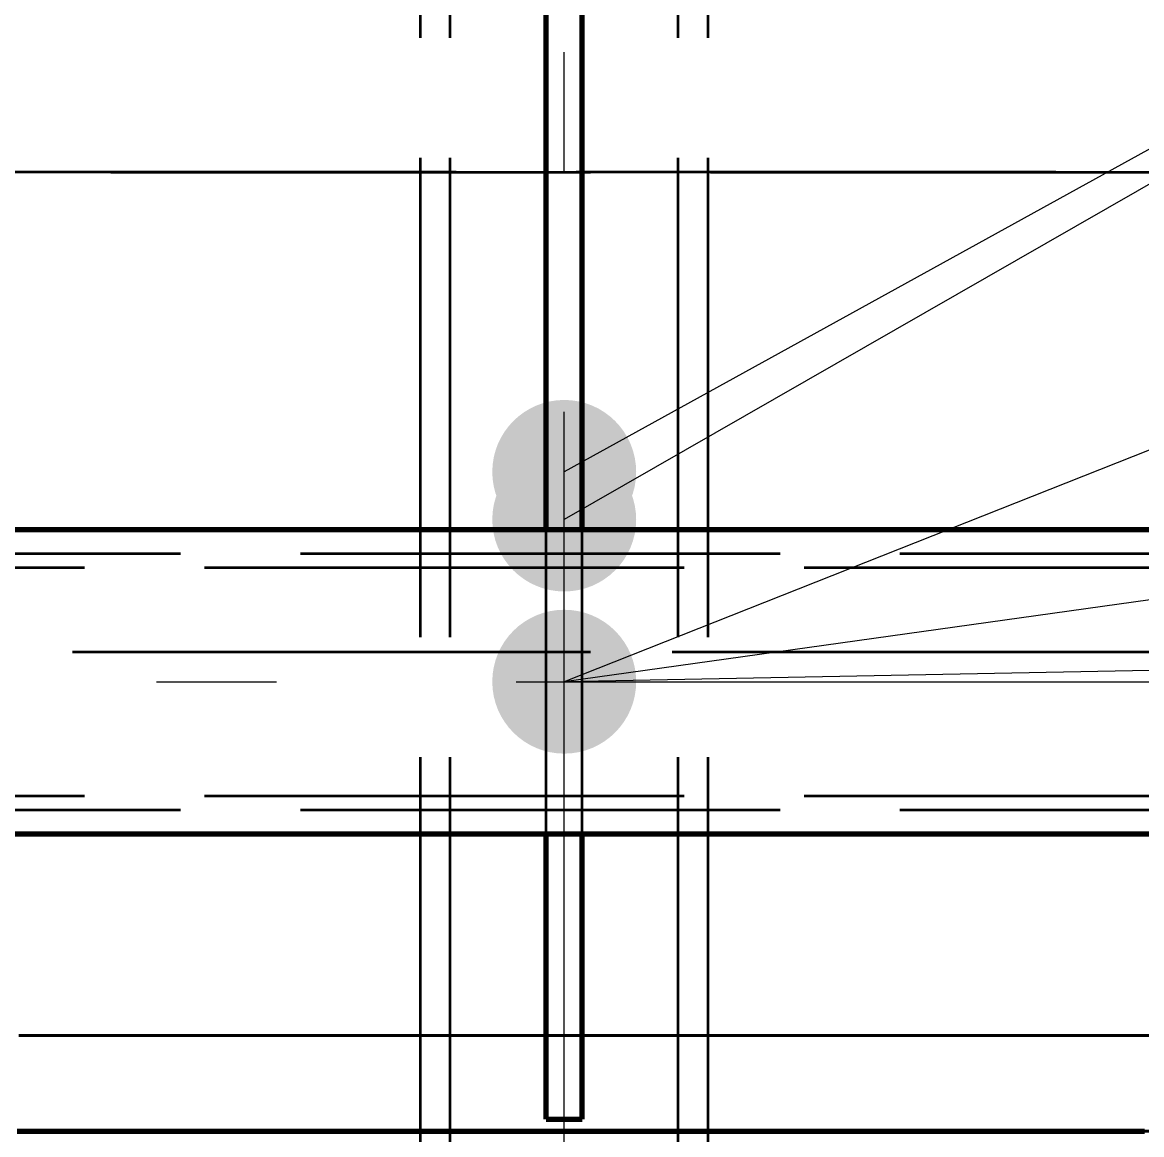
# Model space of a CAD drawing. Header units: millimetres. Extents: x 0 to 2208, y 0 to 420.
# Drawn here: x 85.97 to 95.3, y 154.99 to 164.27 of the extents above; entities that cross this region are included whole.
import ezdxf

# ---------------------------------------------------------------- set-up
doc = ezdxf.new("R2010")
doc.units = ezdxf.units.MM
doc.linetypes.add('IRAM-E-TRAZOS', pattern=[5, 4, -1])
doc.linetypes.add('IRAM-F-TRAZO-PUNTO', pattern=[20, 15, -2, 1, -2])
for name, color, linetype, lineweight in [('01-VISIBLE', 7, 'CONTINUOUS', 70), ('02-OCULTA', 4, 'IRAM-E-TRAZOS', 35), ('03-EJE', 1, 'IRAM-F-TRAZO-PUNTO', 18), ('04-COTA', 3, 'CONTINUOUS', 18), ('08-FINA', 5, 'CONTINUOUS', 18)]:
    doc.layers.add(name, color=color, linetype=linetype, lineweight=lineweight)
doc.styles.add('ISO3098', font='isocpeur.ttf')
doc.dimstyles.new('FLAMA-IRAM', dxfattribs={"dimtxt": 3.5, "dimasz": 3.5, "dimexe": 2, "dimexo": 1.5, "dimgap": 1, "dimtad": 1, "dimdec": 1, "dimtxsty": 'ISO3098', "dimblk": 'IRAM_FLECHA', "dimblk1": 'IRAM_FLECHA', "dimblk2": 'IRAM_FLECHA', "dimcen": 2.5, "dimclrd": 256, "dimclre": 256, "dimclrt": 256, "dimazin": 3, "dimtfac": 1, "dimtmove": 0, "dimatfit": 3, "dimlwd": 18, "dimlwe": 18})

# ---------------------------------------------------------------- blocks, each defined once
blk = doc.blocks.new('IRAM_FLECHA')
blk.add_solid([(0, 0), (-1, 0.125), (-1, -0.125)])

msp = doc.modelspace()

# ---------------------------------------------------------------- hatches: boundary and pattern name
at = {"layer": '08-FINA'}
h = msp.add_hatch(color=7, dxfattribs=at)
h.dxf.hatch_style = 1
edge = h.paths.add_edge_path()
edge.add_arc((90.4841, 160.5159), 0.6, 0, 360)
h = msp.add_hatch(color=7, dxfattribs=at)
h.dxf.hatch_style = 1
edge = h.paths.add_edge_path()
edge.add_arc((90.4841, 160.1184), 0.6, 0, 360)
h = msp.add_hatch(color=7, dxfattribs=at)
h.dxf.hatch_style = 1
edge = h.paths.add_edge_path()
edge.add_arc((90.4841, 158.7659), 0.6, 0, 360)
h = msp.add_hatch(color=7, dxfattribs=at)
h.dxf.hatch_style = 1
edge = h.paths.add_edge_path()
edge.add_arc((90.4841, 158.7659), 0.6, 0, 360)
h = msp.add_hatch(color=7, dxfattribs=at)
h.dxf.hatch_style = 1
edge = h.paths.add_edge_path()
edge.add_arc((90.4841, 158.7659), 0.6, 0, 360)

# ---------------------------------------------------------------- linework, layer by layer
at = {"layer": '01-VISIBLE'}
for p, q in [((90.3341, 160.0359), (90.3341, 204.2159)), ((90.6341, 160.0359), (90.6341, 204.2159)), ((73.2841, 160.0359), (107.6841, 160.0359)), ((73.2841, 157.4959), (107.6841, 157.4959)), ((90.3341, 155.1159), (90.3341, 157.4959)), ((90.6341, 155.1159), (90.6341, 157.4959)), ((90.3341, 155.1159), (90.6341, 155.1159))]:
    msp.add_line(p, q, dxfattribs=at)
msp.add_lwpolyline([(85.9218, 155.0159), (85.9909, 155.0159), (86.0601, 155.0159), (86.1292, 155.0159), (86.1983, 155.0159), (86.2674, 155.0159), (86.3366, 155.0159), (86.4057, 155.0159), (86.4748, 155.0159), (86.5439, 155.0159), (86.6131, 155.0159), (86.6822, 155.0159), (86.7513, 155.0159), (86.8204, 155.0159), (86.8896, 155.0159), (86.9587, 155.0159), (87.0278, 155.0159), (87.0969, 155.0159), (87.1661, 155.0159), (87.2352, 155.0159), (87.3043, 155.0159), (87.3734, 155.0159), (87.4426, 155.0159), (87.5117, 155.0159), (87.5808, 155.0159), (87.6499, 155.0159), (87.7191, 155.0159), (87.7882, 155.0159), (87.8573, 155.0159), (87.9264, 155.0159), (87.9956, 155.0159), (88.0647, 155.0159), (88.1338, 155.0159), (88.2029, 155.0159), (88.2721, 155.0159), (88.3412, 155.0159), (88.4103, 155.0159), (88.4794, 155.0159), (88.5486, 155.0159), (88.6177, 155.0159), (88.6868, 155.0159), (88.7559, 155.0159), (88.8251, 155.0159), (88.8942, 155.0159), (88.9633, 155.0159), (89.0324, 155.0159), (89.1016, 155.0159), (89.1707, 155.0159), (89.2398, 155.0159), (89.3089, 155.0159), (89.3781, 155.0159), (89.4472, 155.0159), (89.5163, 155.0159), (89.5854, 155.0159), (89.6546, 155.0159), (89.7237, 155.0159), (89.7928, 155.0159), (89.8619, 155.0159), (89.9311, 155.0159), (90.0002, 155.0159), (90.0693, 155.0159), (90.1384, 155.0159), (90.2076, 155.0159), (90.2767, 155.0159), (90.3458, 155.0159), (90.4149, 155.0159), (90.4841, 155.0159), (90.5532, 155.0159), (90.6223, 155.0159), (90.6914, 155.0159), (90.7606, 155.0159), (90.8297, 155.0159), (90.8988, 155.0159), (90.9679, 155.0159), (91.0371, 155.0159), (91.1062, 155.0159), (91.1753, 155.0159), (91.2444, 155.0159), (91.3136, 155.0159), (91.3827, 155.0159), (91.4518, 155.0159), (91.5209, 155.0159), (91.5901, 155.0159), (91.6592, 155.0159), (91.7283, 155.0159), (91.7974, 155.0159), (91.8666, 155.0159), (91.9357, 155.0159), (92.0048, 155.0159), (92.0739, 155.0159), (92.1431, 155.0159), (92.2122, 155.0159), (92.2813, 155.0159), (92.3504, 155.0159), (92.4196, 155.0159), (92.4887, 155.0159), (92.5578, 155.0159), (92.6269, 155.0159), (92.6961, 155.0159), (92.7652, 155.0159), (92.8343, 155.0159), (92.9034, 155.0159), (92.9726, 155.0159), (93.0417, 155.0159), (93.1108, 155.0159), (93.1799, 155.0159), (93.2491, 155.0159), (93.3182, 155.0159), (93.3873, 155.0159), (93.4564, 155.0159), (93.5256, 155.0159), (93.5947, 155.0159), (93.6638, 155.0159), (93.7329, 155.0159), (93.8021, 155.0159), (93.8712, 155.0159), (93.9403, 155.0159), (94.0094, 155.0159), (94.0786, 155.0159), (94.1477, 155.0159), (94.2168, 155.0159), (94.2859, 155.0159), (94.3551, 155.0159), (94.4242, 155.0159), (94.4933, 155.0159), (94.5624, 155.0159), (94.6316, 155.0159), (94.7007, 155.0159), (94.7698, 155.0159), (94.8389, 155.0159), (94.9081, 155.0159), (94.9772, 155.0159), (95.0463, 155.0159), (95.1154, 155.0159), (95.1846, 155.0159), (95.2537, 155.0159), (95.3228, 155.0159)], dxfattribs=at)
at = {"layer": '02-OCULTA'}
for p, q in [((89.2841, 149.1359), (89.2841, 215.2511)), ((89.5341, 149.1359), (89.5341, 215.2511)), ((91.4341, 149.1359), (91.4341, 215.2511)), ((91.6841, 149.1359), (91.6841, 215.2511)), ((90.3341, 155.1159), (90.3341, 204.2159)), ((90.6341, 155.1159), (90.6341, 204.2159)), ((99.5841, 163.0159), (81.3841, 163.0159)), ((81.7041, 163.0159), (99.2641, 163.0159)), ((90.3341, 157.4959), (90.3341, 160.0359)), ((90.6341, 157.4959), (90.6341, 160.0359)), ((73.2841, 159.8359), (107.6841, 159.8359)), ((67.4841, 159.7184), (113.4841, 159.7184)), ((81.3841, 159.0159), (99.5841, 159.0159)), ((81.7041, 159.0159), (99.2641, 159.0159)), ((67.4841, 157.8134), (113.4841, 157.8134)), ((73.2841, 157.6959), (107.6841, 157.6959)), ((90.3341, 155.1159), (90.6341, 155.1159))]:
    msp.add_line(p, q, dxfattribs=at)
for points in [[(95.3625, 155.8159), (95.2966, 155.8159), (95.2307, 155.8159), (95.1647, 155.8159), (95.0988, 155.8159), (95.0329, 155.8159), (94.967, 155.8159), (94.901, 155.8159), (94.8351, 155.8159), (94.7692, 155.8159), (94.7033, 155.8159), (94.6373, 155.8159), (94.5714, 155.8159), (94.5055, 155.8159), (94.4396, 155.8159), (94.3736, 155.8159), (94.3077, 155.8159), (94.2418, 155.8159), (94.1759, 155.8159), (94.1099, 155.8159), (94.044, 155.8159), (93.9781, 155.8159), (93.9122, 155.8159), (93.8462, 155.8159), (93.7803, 155.8159), (93.7144, 155.8159), (93.6485, 155.8159), (93.5825, 155.8159), (93.5166, 155.8159), (93.4507, 155.8159), (93.3848, 155.8159), (93.3188, 155.8159), (93.2529, 155.8159), (93.187, 155.8159), (93.1211, 155.8159), (93.0551, 155.8159), (92.9892, 155.8159), (92.9233, 155.8159), (92.8574, 155.8159), (92.7914, 155.8159), (92.7255, 155.8159), (92.6596, 155.8159), (92.5937, 155.8159), (92.5277, 155.8159), (92.4618, 155.8159), (92.3959, 155.8159), (92.33, 155.8159), (92.264, 155.8159), (92.1981, 155.8159), (92.1322, 155.8159), (92.0663, 155.8159), (92.0003, 155.8159), (91.9344, 155.8159), (91.8685, 155.8159), (91.8026, 155.8159), (91.7366, 155.8159), (91.6707, 155.8159), (91.6048, 155.8159), (91.5389, 155.8159), (91.4729, 155.8159), (91.407, 155.8159), (91.3411, 155.8159), (91.2752, 155.8159), (91.2092, 155.8159), (91.1433, 155.8159), (91.0774, 155.8159), (91.0115, 155.8159), (90.9455, 155.8159), (90.8796, 155.8159), (90.8137, 155.8159), (90.7478, 155.8159), (90.6818, 155.8159), (90.6159, 155.8159), (90.55, 155.8159), (90.4841, 155.8159), (90.4181, 155.8159), (90.3522, 155.8159), (90.2863, 155.8159), (90.2204, 155.8159), (90.1544, 155.8159), (90.0885, 155.8159), (90.0226, 155.8159), (89.9567, 155.8159), (89.8907, 155.8159), (89.8248, 155.8159), (89.7589, 155.8159), (89.693, 155.8159), (89.627, 155.8159), (89.5611, 155.8159), (89.4952, 155.8159), (89.4293, 155.8159), (89.3633, 155.8159), (89.2974, 155.8159), (89.2315, 155.8159), (89.1656, 155.8159), (89.0996, 155.8159), (89.0337, 155.8159), (88.9678, 155.8159), (88.9019, 155.8159), (88.8359, 155.8159), (88.77, 155.8159), (88.7041, 155.8159), (88.6382, 155.8159), (88.5722, 155.8159), (88.5063, 155.8159), (88.4404, 155.8159), (88.3745, 155.8159), (88.3085, 155.8159), (88.2426, 155.8159), (88.1767, 155.8159), (88.1108, 155.8159), (88.0448, 155.8159), (87.9789, 155.8159), (87.913, 155.8159), (87.8471, 155.8159), (87.7811, 155.8159), (87.7152, 155.8159), (87.6493, 155.8159), (87.5834, 155.8159), (87.5174, 155.8159), (87.4515, 155.8159), (87.3856, 155.8159), (87.3197, 155.8159), (87.2537, 155.8159), (87.1878, 155.8159), (87.1219, 155.8159), (87.056, 155.8159), (86.99, 155.8159), (86.9241, 155.8159), (86.8582, 155.8159), (86.7923, 155.8159), (86.7263, 155.8159), (86.6604, 155.8159), (86.5945, 155.8159), (86.5286, 155.8159), (86.4626, 155.8159), (86.3967, 155.8159), (86.3308, 155.8159), (86.2649, 155.8159), (86.1989, 155.8159), (86.133, 155.8159), (86.0671, 155.8159), (86.0012, 155.8159), (85.9352, 155.8159)], [(85.9352, 155.8159), (86.0012, 155.8159), (86.0671, 155.8159), (86.133, 155.8159), (86.1989, 155.8159), (86.2649, 155.8159), (86.3308, 155.8159), (86.3967, 155.8159), (86.4626, 155.8159), (86.5286, 155.8159), (86.5945, 155.8159), (86.6604, 155.8159), (86.7263, 155.8159), (86.7923, 155.8159), (86.8582, 155.8159), (86.9241, 155.8159), (86.99, 155.8159), (87.056, 155.8159), (87.1219, 155.8159), (87.1878, 155.8159), (87.2537, 155.8159), (87.3197, 155.8159), (87.3856, 155.8159), (87.4515, 155.8159), (87.5174, 155.8159), (87.5834, 155.8159), (87.6493, 155.8159), (87.7152, 155.8159), (87.7811, 155.8159), (87.8471, 155.8159), (87.913, 155.8159), (87.9789, 155.8159), (88.0448, 155.8159), (88.1108, 155.8159), (88.1767, 155.8159), (88.2426, 155.8159), (88.3085, 155.8159), (88.3745, 155.8159), (88.4404, 155.8159), (88.5063, 155.8159), (88.5722, 155.8159), (88.6382, 155.8159), (88.7041, 155.8159), (88.77, 155.8159), (88.8359, 155.8159), (88.9019, 155.8159), (88.9678, 155.8159), (89.0337, 155.8159), (89.0996, 155.8159), (89.1656, 155.8159), (89.2315, 155.8159), (89.2974, 155.8159), (89.3633, 155.8159), (89.4293, 155.8159), (89.4952, 155.8159), (89.5611, 155.8159), (89.627, 155.8159), (89.693, 155.8159), (89.7589, 155.8159), (89.8248, 155.8159), (89.8907, 155.8159), (89.9567, 155.8159), (90.0226, 155.8159), (90.0885, 155.8159), (90.1544, 155.8159), (90.2204, 155.8159), (90.2863, 155.8159), (90.3522, 155.8159), (90.4181, 155.8159), (90.4841, 155.8159), (90.55, 155.8159), (90.6159, 155.8159), (90.6818, 155.8159), (90.7478, 155.8159), (90.8137, 155.8159), (90.8796, 155.8159), (90.9455, 155.8159), (91.0115, 155.8159), (91.0774, 155.8159), (91.1433, 155.8159), (91.2092, 155.8159), (91.2752, 155.8159), (91.3411, 155.8159), (91.407, 155.8159), (91.4729, 155.8159), (91.5389, 155.8159), (91.6048, 155.8159), (91.6707, 155.8159), (91.7366, 155.8159), (91.8026, 155.8159), (91.8685, 155.8159), (91.9344, 155.8159), (92.0003, 155.8159), (92.0663, 155.8159), (92.1322, 155.8159), (92.1981, 155.8159), (92.264, 155.8159), (92.33, 155.8159), (92.3959, 155.8159), (92.4618, 155.8159), (92.5277, 155.8159), (92.5937, 155.8159), (92.6596, 155.8159), (92.7255, 155.8159), (92.7914, 155.8159), (92.8574, 155.8159), (92.9233, 155.8159), (92.9892, 155.8159), (93.0551, 155.8159), (93.1211, 155.8159), (93.187, 155.8159), (93.2529, 155.8159), (93.3188, 155.8159), (93.3848, 155.8159), (93.4507, 155.8159), (93.5166, 155.8159), (93.5825, 155.8159), (93.6485, 155.8159), (93.7144, 155.8159), (93.7803, 155.8159), (93.8462, 155.8159), (93.9122, 155.8159), (93.9781, 155.8159), (94.044, 155.8159), (94.1099, 155.8159), (94.1759, 155.8159), (94.2418, 155.8159), (94.3077, 155.8159), (94.3736, 155.8159), (94.4396, 155.8159), (94.5055, 155.8159), (94.5714, 155.8159), (94.6373, 155.8159), (94.7033, 155.8159), (94.7692, 155.8159), (94.8351, 155.8159), (94.901, 155.8159), (94.967, 155.8159), (95.0329, 155.8159), (95.0988, 155.8159), (95.1647, 155.8159), (95.2307, 155.8159), (95.2966, 155.8159), (95.3625, 155.8159)], [(95.3459, 155.8159), (95.2783, 155.8159), (95.2108, 155.8159), (95.1433, 155.8159), (95.0758, 155.8159), (95.0082, 155.8159), (94.9407, 155.8159), (94.8732, 155.8159), (94.8057, 155.8159), (94.7381, 155.8159), (94.6706, 155.8159), (94.6031, 155.8159), (94.5356, 155.8159), (94.468, 155.8159), (94.4005, 155.8159), (94.333, 155.8159), (94.2655, 155.8159), (94.1979, 155.8159), (94.1304, 155.8159), (94.0629, 155.8159), (93.9954, 155.8159), (93.9278, 155.8159), (93.8603, 155.8159), (93.7928, 155.8159), (93.7253, 155.8159), (93.6577, 155.8159), (93.5902, 155.8159), (93.5227, 155.8159), (93.4552, 155.8159), (93.3876, 155.8159), (93.3201, 155.8159), (93.2526, 155.8159), (93.1851, 155.8159), (93.1175, 155.8159), (93.05, 155.8159), (92.9825, 155.8159), (92.915, 155.8159), (92.8474, 155.8159), (92.7799, 155.8159), (92.7124, 155.8159), (92.6449, 155.8159), (92.5773, 155.8159), (92.5098, 155.8159), (92.4423, 155.8159), (92.3748, 155.8159), (92.3072, 155.8159), (92.2397, 155.8159), (92.1722, 155.8159), (92.1047, 155.8159), (92.0371, 155.8159), (91.9696, 155.8159), (91.9021, 155.8159), (91.8346, 155.8159), (91.767, 155.8159), (91.6995, 155.8159), (91.632, 155.8159), (91.5645, 155.8159), (91.4969, 155.8159), (91.4294, 155.8159), (91.3619, 155.8159), (91.2944, 155.8159), (91.2268, 155.8159), (91.1593, 155.8159), (91.0918, 155.8159), (91.0243, 155.8159), (90.9567, 155.8159), (90.8892, 155.8159), (90.8217, 155.8159), (90.7542, 155.8159), (90.6866, 155.8159), (90.6191, 155.8159), (90.5516, 155.8159), (90.4841, 155.8159), (90.4165, 155.8159), (90.349, 155.8159), (90.2815, 155.8159), (90.214, 155.8159), (90.1464, 155.8159), (90.0789, 155.8159), (90.0114, 155.8159), (89.9439, 155.8159), (89.8763, 155.8159), (89.8088, 155.8159), (89.7413, 155.8159), (89.6738, 155.8159), (89.6062, 155.8159), (89.5387, 155.8159), (89.4712, 155.8159), (89.4037, 155.8159), (89.3361, 155.8159), (89.2686, 155.8159), (89.2011, 155.8159), (89.1336, 155.8159), (89.066, 155.8159), (88.9985, 155.8159), (88.931, 155.8159), (88.8635, 155.8159), (88.7959, 155.8159), (88.7284, 155.8159), (88.6609, 155.8159), (88.5934, 155.8159), (88.5258, 155.8159), (88.4583, 155.8159), (88.3908, 155.8159), (88.3233, 155.8159), (88.2557, 155.8159), (88.1882, 155.8159), (88.1207, 155.8159), (88.0532, 155.8159), (87.9856, 155.8159), (87.9181, 155.8159), (87.8506, 155.8159), (87.7831, 155.8159), (87.7155, 155.8159), (87.648, 155.8159), (87.5805, 155.8159), (87.513, 155.8159), (87.4454, 155.8159), (87.3779, 155.8159), (87.3104, 155.8159), (87.2429, 155.8159), (87.1753, 155.8159), (87.1078, 155.8159), (87.0403, 155.8159), (86.9728, 155.8159), (86.9052, 155.8159), (86.8377, 155.8159), (86.7702, 155.8159), (86.7027, 155.8159), (86.6351, 155.8159), (86.5676, 155.8159), (86.5001, 155.8159), (86.4326, 155.8159), (86.365, 155.8159), (86.2975, 155.8159), (86.23, 155.8159), (86.1625, 155.8159), (86.0949, 155.8159), (86.0274, 155.8159), (85.9599, 155.8159)], [(85.9599, 155.8159), (86.0274, 155.8159), (86.0949, 155.8159), (86.1625, 155.8159), (86.23, 155.8159), (86.2975, 155.8159), (86.365, 155.8159), (86.4326, 155.8159), (86.5001, 155.8159), (86.5676, 155.8159), (86.6351, 155.8159), (86.7027, 155.8159), (86.7702, 155.8159), (86.8377, 155.8159), (86.9052, 155.8159), (86.9728, 155.8159), (87.0403, 155.8159), (87.1078, 155.8159), (87.1753, 155.8159), (87.2429, 155.8159), (87.3104, 155.8159), (87.3779, 155.8159), (87.4454, 155.8159), (87.513, 155.8159), (87.5805, 155.8159), (87.648, 155.8159), (87.7155, 155.8159), (87.7831, 155.8159), (87.8506, 155.8159), (87.9181, 155.8159), (87.9856, 155.8159), (88.0532, 155.8159), (88.1207, 155.8159), (88.1882, 155.8159), (88.2557, 155.8159), (88.3233, 155.8159), (88.3908, 155.8159), (88.4583, 155.8159), (88.5258, 155.8159), (88.5934, 155.8159), (88.6609, 155.8159), (88.7284, 155.8159), (88.7959, 155.8159), (88.8635, 155.8159), (88.931, 155.8159), (88.9985, 155.8159), (89.066, 155.8159), (89.1336, 155.8159), (89.2011, 155.8159), (89.2686, 155.8159), (89.3361, 155.8159), (89.4037, 155.8159), (89.4712, 155.8159), (89.5387, 155.8159), (89.6062, 155.8159), (89.6738, 155.8159), (89.7413, 155.8159), (89.8088, 155.8159), (89.8763, 155.8159), (89.9439, 155.8159), (90.0114, 155.8159), (90.0789, 155.8159), (90.1464, 155.8159), (90.214, 155.8159), (90.2815, 155.8159), (90.349, 155.8159), (90.4165, 155.8159), (90.4841, 155.8159), (90.5516, 155.8159), (90.6191, 155.8159), (90.6866, 155.8159), (90.7542, 155.8159), (90.8217, 155.8159), (90.8892, 155.8159), (90.9567, 155.8159), (91.0243, 155.8159), (91.0918, 155.8159), (91.1593, 155.8159), (91.2268, 155.8159), (91.2944, 155.8159), (91.3619, 155.8159), (91.4294, 155.8159), (91.4969, 155.8159), (91.5645, 155.8159), (91.632, 155.8159), (91.6995, 155.8159), (91.767, 155.8159), (91.8346, 155.8159), (91.9021, 155.8159), (91.9696, 155.8159), (92.0371, 155.8159), (92.1047, 155.8159), (92.1722, 155.8159), (92.2397, 155.8159), (92.3072, 155.8159), (92.3748, 155.8159), (92.4423, 155.8159), (92.5098, 155.8159), (92.5773, 155.8159), (92.6449, 155.8159), (92.7124, 155.8159), (92.7799, 155.8159), (92.8474, 155.8159), (92.915, 155.8159), (92.9825, 155.8159), (93.05, 155.8159), (93.1175, 155.8159), (93.1851, 155.8159), (93.2526, 155.8159), (93.3201, 155.8159), (93.3876, 155.8159), (93.4552, 155.8159), (93.5227, 155.8159), (93.5902, 155.8159), (93.6577, 155.8159), (93.7253, 155.8159), (93.7928, 155.8159), (93.8603, 155.8159), (93.9278, 155.8159), (93.9954, 155.8159), (94.0629, 155.8159), (94.1304, 155.8159), (94.1979, 155.8159), (94.2655, 155.8159), (94.333, 155.8159), (94.4005, 155.8159), (94.468, 155.8159), (94.5356, 155.8159), (94.6031, 155.8159), (94.6706, 155.8159), (94.7381, 155.8159), (94.8057, 155.8159), (94.8732, 155.8159), (94.9407, 155.8159), (95.0082, 155.8159), (95.0758, 155.8159), (95.1433, 155.8159), (95.2108, 155.8159), (95.2783, 155.8159), (95.3459, 155.8159)], [(95.3228, 155.0159), (95.2537, 155.0159), (95.1846, 155.0159), (95.1154, 155.0159), (95.0463, 155.0159), (94.9772, 155.0159), (94.9081, 155.0159), (94.8389, 155.0159), (94.7698, 155.0159), (94.7007, 155.0159), (94.6316, 155.0159), (94.5624, 155.0159), (94.4933, 155.0159), (94.4242, 155.0159), (94.3551, 155.0159), (94.2859, 155.0159), (94.2168, 155.0159), (94.1477, 155.0159), (94.0786, 155.0159), (94.0094, 155.0159), (93.9403, 155.0159), (93.8712, 155.0159), (93.8021, 155.0159), (93.7329, 155.0159), (93.6638, 155.0159), (93.5947, 155.0159), (93.5256, 155.0159), (93.4564, 155.0159), (93.3873, 155.0159), (93.3182, 155.0159), (93.2491, 155.0159), (93.1799, 155.0159), (93.1108, 155.0159), (93.0417, 155.0159), (92.9726, 155.0159), (92.9034, 155.0159), (92.8343, 155.0159), (92.7652, 155.0159), (92.6961, 155.0159), (92.6269, 155.0159), (92.5578, 155.0159), (92.4887, 155.0159), (92.4196, 155.0159), (92.3504, 155.0159), (92.2813, 155.0159), (92.2122, 155.0159), (92.1431, 155.0159), (92.0739, 155.0159), (92.0048, 155.0159), (91.9357, 155.0159), (91.8666, 155.0159), (91.7974, 155.0159), (91.7283, 155.0159), (91.6592, 155.0159), (91.5901, 155.0159), (91.5209, 155.0159), (91.4518, 155.0159), (91.3827, 155.0159), (91.3136, 155.0159), (91.2444, 155.0159), (91.1753, 155.0159), (91.1062, 155.0159), (91.0371, 155.0159), (90.9679, 155.0159), (90.8988, 155.0159), (90.8297, 155.0159), (90.7606, 155.0159), (90.6914, 155.0159), (90.6223, 155.0159), (90.5532, 155.0159), (90.4841, 155.0159), (90.4149, 155.0159), (90.3458, 155.0159), (90.2767, 155.0159), (90.2076, 155.0159), (90.1384, 155.0159), (90.0693, 155.0159), (90.0002, 155.0159), (89.9311, 155.0159), (89.8619, 155.0159), (89.7928, 155.0159), (89.7237, 155.0159), (89.6546, 155.0159), (89.5854, 155.0159), (89.5163, 155.0159), (89.4472, 155.0159), (89.3781, 155.0159), (89.3089, 155.0159), (89.2398, 155.0159), (89.1707, 155.0159), (89.1016, 155.0159), (89.0324, 155.0159), (88.9633, 155.0159), (88.8942, 155.0159), (88.8251, 155.0159), (88.7559, 155.0159), (88.6868, 155.0159), (88.6177, 155.0159), (88.5486, 155.0159), (88.4794, 155.0159), (88.4103, 155.0159), (88.3412, 155.0159), (88.2721, 155.0159), (88.2029, 155.0159), (88.1338, 155.0159), (88.0647, 155.0159), (87.9956, 155.0159), (87.9264, 155.0159), (87.8573, 155.0159), (87.7882, 155.0159), (87.7191, 155.0159), (87.6499, 155.0159), (87.5808, 155.0159), (87.5117, 155.0159), (87.4426, 155.0159), (87.3734, 155.0159), (87.3043, 155.0159), (87.2352, 155.0159), (87.1661, 155.0159), (87.0969, 155.0159), (87.0278, 155.0159), (86.9587, 155.0159), (86.8896, 155.0159), (86.8204, 155.0159), (86.7513, 155.0159), (86.6822, 155.0159), (86.6131, 155.0159), (86.5439, 155.0159), (86.4748, 155.0159), (86.4057, 155.0159), (86.3366, 155.0159), (86.2674, 155.0159), (86.1983, 155.0159), (86.1292, 155.0159), (86.0601, 155.0159), (85.9909, 155.0159), (85.9218, 155.0159)], [(95.3625, 155.0159), (95.2966, 155.0159), (95.2307, 155.0159), (95.1647, 155.0159), (95.0988, 155.0159), (95.0329, 155.0159), (94.967, 155.0159), (94.901, 155.0159), (94.8351, 155.0159), (94.7692, 155.0159), (94.7033, 155.0159), (94.6373, 155.0159), (94.5714, 155.0159), (94.5055, 155.0159), (94.4396, 155.0159), (94.3736, 155.0159), (94.3077, 155.0159), (94.2418, 155.0159), (94.1759, 155.0159), (94.1099, 155.0159), (94.044, 155.0159), (93.9781, 155.0159), (93.9122, 155.0159), (93.8462, 155.0159), (93.7803, 155.0159), (93.7144, 155.0159), (93.6485, 155.0159), (93.5825, 155.0159), (93.5166, 155.0159), (93.4507, 155.0159), (93.3848, 155.0159), (93.3188, 155.0159), (93.2529, 155.0159), (93.187, 155.0159), (93.1211, 155.0159), (93.0551, 155.0159), (92.9892, 155.0159), (92.9233, 155.0159), (92.8574, 155.0159), (92.7914, 155.0159), (92.7255, 155.0159), (92.6596, 155.0159), (92.5937, 155.0159), (92.5277, 155.0159), (92.4618, 155.0159), (92.3959, 155.0159), (92.33, 155.0159), (92.264, 155.0159), (92.1981, 155.0159), (92.1322, 155.0159), (92.0663, 155.0159), (92.0003, 155.0159), (91.9344, 155.0159), (91.8685, 155.0159), (91.8026, 155.0159), (91.7366, 155.0159), (91.6707, 155.0159), (91.6048, 155.0159), (91.5389, 155.0159), (91.4729, 155.0159), (91.407, 155.0159), (91.3411, 155.0159), (91.2752, 155.0159), (91.2092, 155.0159), (91.1433, 155.0159), (91.0774, 155.0159), (91.0115, 155.0159), (90.9455, 155.0159), (90.8796, 155.0159), (90.8137, 155.0159), (90.7478, 155.0159), (90.6818, 155.0159), (90.6159, 155.0159), (90.55, 155.0159), (90.4841, 155.0159), (90.4181, 155.0159), (90.3522, 155.0159), (90.2863, 155.0159), (90.2204, 155.0159), (90.1544, 155.0159), (90.0885, 155.0159), (90.0226, 155.0159), (89.9567, 155.0159), (89.8907, 155.0159), (89.8248, 155.0159), (89.7589, 155.0159), (89.693, 155.0159), (89.627, 155.0159), (89.5611, 155.0159), (89.4952, 155.0159), (89.4293, 155.0159), (89.3633, 155.0159), (89.2974, 155.0159), (89.2315, 155.0159), (89.1656, 155.0159), (89.0996, 155.0159), (89.0337, 155.0159), (88.9678, 155.0159), (88.9019, 155.0159), (88.8359, 155.0159), (88.77, 155.0159), (88.7041, 155.0159), (88.6382, 155.0159), (88.5722, 155.0159), (88.5063, 155.0159), (88.4404, 155.0159), (88.3745, 155.0159), (88.3085, 155.0159), (88.2426, 155.0159), (88.1767, 155.0159), (88.1108, 155.0159), (88.0448, 155.0159), (87.9789, 155.0159), (87.913, 155.0159), (87.8471, 155.0159), (87.7811, 155.0159), (87.7152, 155.0159), (87.6493, 155.0159), (87.5834, 155.0159), (87.5174, 155.0159), (87.4515, 155.0159), (87.3856, 155.0159), (87.3197, 155.0159), (87.2537, 155.0159), (87.1878, 155.0159), (87.1219, 155.0159), (87.056, 155.0159), (86.99, 155.0159), (86.9241, 155.0159), (86.8582, 155.0159), (86.7923, 155.0159), (86.7263, 155.0159), (86.6604, 155.0159), (86.5945, 155.0159), (86.5286, 155.0159), (86.4626, 155.0159), (86.3967, 155.0159), (86.3308, 155.0159), (86.2649, 155.0159), (86.1989, 155.0159), (86.133, 155.0159), (86.0671, 155.0159), (86.0012, 155.0159), (85.9352, 155.0159)], [(85.9352, 155.0159), (86.0012, 155.0159), (86.0671, 155.0159), (86.133, 155.0159), (86.1989, 155.0159), (86.2649, 155.0159), (86.3308, 155.0159), (86.3967, 155.0159), (86.4626, 155.0159), (86.5286, 155.0159), (86.5945, 155.0159), (86.6604, 155.0159), (86.7263, 155.0159), (86.7923, 155.0159), (86.8582, 155.0159), (86.9241, 155.0159), (86.99, 155.0159), (87.056, 155.0159), (87.1219, 155.0159), (87.1878, 155.0159), (87.2537, 155.0159), (87.3197, 155.0159), (87.3856, 155.0159), (87.4515, 155.0159), (87.5174, 155.0159), (87.5834, 155.0159), (87.6493, 155.0159), (87.7152, 155.0159), (87.7811, 155.0159), (87.8471, 155.0159), (87.913, 155.0159), (87.9789, 155.0159), (88.0448, 155.0159), (88.1108, 155.0159), (88.1767, 155.0159), (88.2426, 155.0159), (88.3085, 155.0159), (88.3745, 155.0159), (88.4404, 155.0159), (88.5063, 155.0159), (88.5722, 155.0159), (88.6382, 155.0159), (88.7041, 155.0159), (88.77, 155.0159), (88.8359, 155.0159), (88.9019, 155.0159), (88.9678, 155.0159), (89.0337, 155.0159), (89.0996, 155.0159), (89.1656, 155.0159), (89.2315, 155.0159), (89.2974, 155.0159), (89.3633, 155.0159), (89.4293, 155.0159), (89.4952, 155.0159), (89.5611, 155.0159), (89.627, 155.0159), (89.693, 155.0159), (89.7589, 155.0159), (89.8248, 155.0159), (89.8907, 155.0159), (89.9567, 155.0159), (90.0226, 155.0159), (90.0885, 155.0159), (90.1544, 155.0159), (90.2204, 155.0159), (90.2863, 155.0159), (90.3522, 155.0159), (90.4181, 155.0159), (90.4841, 155.0159), (90.55, 155.0159), (90.6159, 155.0159), (90.6818, 155.0159), (90.7478, 155.0159), (90.8137, 155.0159), (90.8796, 155.0159), (90.9455, 155.0159), (91.0115, 155.0159), (91.0774, 155.0159), (91.1433, 155.0159), (91.2092, 155.0159), (91.2752, 155.0159), (91.3411, 155.0159), (91.407, 155.0159), (91.4729, 155.0159), (91.5389, 155.0159), (91.6048, 155.0159), (91.6707, 155.0159), (91.7366, 155.0159), (91.8026, 155.0159), (91.8685, 155.0159), (91.9344, 155.0159), (92.0003, 155.0159), (92.0663, 155.0159), (92.1322, 155.0159), (92.1981, 155.0159), (92.264, 155.0159), (92.33, 155.0159), (92.3959, 155.0159), (92.4618, 155.0159), (92.5277, 155.0159), (92.5937, 155.0159), (92.6596, 155.0159), (92.7255, 155.0159), (92.7914, 155.0159), (92.8574, 155.0159), (92.9233, 155.0159), (92.9892, 155.0159), (93.0551, 155.0159), (93.1211, 155.0159), (93.187, 155.0159), (93.2529, 155.0159), (93.3188, 155.0159), (93.3848, 155.0159), (93.4507, 155.0159), (93.5166, 155.0159), (93.5825, 155.0159), (93.6485, 155.0159), (93.7144, 155.0159), (93.7803, 155.0159), (93.8462, 155.0159), (93.9122, 155.0159), (93.9781, 155.0159), (94.044, 155.0159), (94.1099, 155.0159), (94.1759, 155.0159), (94.2418, 155.0159), (94.3077, 155.0159), (94.3736, 155.0159), (94.4396, 155.0159), (94.5055, 155.0159), (94.5714, 155.0159), (94.6373, 155.0159), (94.7033, 155.0159), (94.7692, 155.0159), (94.8351, 155.0159), (94.901, 155.0159), (94.967, 155.0159), (95.0329, 155.0159), (95.0988, 155.0159), (95.1647, 155.0159), (95.2307, 155.0159), (95.2966, 155.0159), (95.3625, 155.0159)], [(95.3459, 155.0159), (95.2783, 155.0159), (95.2108, 155.0159), (95.1433, 155.0159), (95.0758, 155.0159), (95.0082, 155.0159), (94.9407, 155.0159), (94.8732, 155.0159), (94.8057, 155.0159), (94.7381, 155.0159), (94.6706, 155.0159), (94.6031, 155.0159), (94.5356, 155.0159), (94.468, 155.0159), (94.4005, 155.0159), (94.333, 155.0159), (94.2655, 155.0159), (94.1979, 155.0159), (94.1304, 155.0159), (94.0629, 155.0159), (93.9954, 155.0159), (93.9278, 155.0159), (93.8603, 155.0159), (93.7928, 155.0159), (93.7253, 155.0159), (93.6577, 155.0159), (93.5902, 155.0159), (93.5227, 155.0159), (93.4552, 155.0159), (93.3876, 155.0159), (93.3201, 155.0159), (93.2526, 155.0159), (93.1851, 155.0159), (93.1175, 155.0159), (93.05, 155.0159), (92.9825, 155.0159), (92.915, 155.0159), (92.8474, 155.0159), (92.7799, 155.0159), (92.7124, 155.0159), (92.6449, 155.0159), (92.5773, 155.0159), (92.5098, 155.0159), (92.4423, 155.0159), (92.3748, 155.0159), (92.3072, 155.0159), (92.2397, 155.0159), (92.1722, 155.0159), (92.1047, 155.0159), (92.0371, 155.0159), (91.9696, 155.0159), (91.9021, 155.0159), (91.8346, 155.0159), (91.767, 155.0159), (91.6995, 155.0159), (91.632, 155.0159), (91.5645, 155.0159), (91.4969, 155.0159), (91.4294, 155.0159), (91.3619, 155.0159), (91.2944, 155.0159), (91.2268, 155.0159), (91.1593, 155.0159), (91.0918, 155.0159), (91.0243, 155.0159), (90.9567, 155.0159), (90.8892, 155.0159), (90.8217, 155.0159), (90.7542, 155.0159), (90.6866, 155.0159), (90.6191, 155.0159), (90.5516, 155.0159), (90.4841, 155.0159), (90.4165, 155.0159), (90.349, 155.0159), (90.2815, 155.0159), (90.214, 155.0159), (90.1464, 155.0159), (90.0789, 155.0159), (90.0114, 155.0159), (89.9439, 155.0159), (89.8763, 155.0159), (89.8088, 155.0159), (89.7413, 155.0159), (89.6738, 155.0159), (89.6062, 155.0159), (89.5387, 155.0159), (89.4712, 155.0159), (89.4037, 155.0159), (89.3361, 155.0159), (89.2686, 155.0159), (89.2011, 155.0159), (89.1336, 155.0159), (89.066, 155.0159), (88.9985, 155.0159), (88.931, 155.0159), (88.8635, 155.0159), (88.7959, 155.0159), (88.7284, 155.0159), (88.6609, 155.0159), (88.5934, 155.0159), (88.5258, 155.0159), (88.4583, 155.0159), (88.3908, 155.0159), (88.3233, 155.0159), (88.2557, 155.0159), (88.1882, 155.0159), (88.1207, 155.0159), (88.0532, 155.0159), (87.9856, 155.0159), (87.9181, 155.0159), (87.8506, 155.0159), (87.7831, 155.0159), (87.7155, 155.0159), (87.648, 155.0159), (87.5805, 155.0159), (87.513, 155.0159), (87.4454, 155.0159), (87.3779, 155.0159), (87.3104, 155.0159), (87.2429, 155.0159), (87.1753, 155.0159), (87.1078, 155.0159), (87.0403, 155.0159), (86.9728, 155.0159), (86.9052, 155.0159), (86.8377, 155.0159), (86.7702, 155.0159), (86.7027, 155.0159), (86.6351, 155.0159), (86.5676, 155.0159), (86.5001, 155.0159), (86.4326, 155.0159), (86.365, 155.0159), (86.2975, 155.0159), (86.23, 155.0159), (86.1625, 155.0159), (86.0949, 155.0159), (86.0274, 155.0159), (85.9599, 155.0159)], [(85.9599, 155.0159), (86.0274, 155.0159), (86.0949, 155.0159), (86.1625, 155.0159), (86.23, 155.0159), (86.2975, 155.0159), (86.365, 155.0159), (86.4326, 155.0159), (86.5001, 155.0159), (86.5676, 155.0159), (86.6351, 155.0159), (86.7027, 155.0159), (86.7702, 155.0159), (86.8377, 155.0159), (86.9052, 155.0159), (86.9728, 155.0159), (87.0403, 155.0159), (87.1078, 155.0159), (87.1753, 155.0159), (87.2429, 155.0159), (87.3104, 155.0159), (87.3779, 155.0159), (87.4454, 155.0159), (87.513, 155.0159), (87.5805, 155.0159), (87.648, 155.0159), (87.7155, 155.0159), (87.7831, 155.0159), (87.8506, 155.0159), (87.9181, 155.0159), (87.9856, 155.0159), (88.0532, 155.0159), (88.1207, 155.0159), (88.1882, 155.0159), (88.2557, 155.0159), (88.3233, 155.0159), (88.3908, 155.0159), (88.4583, 155.0159), (88.5258, 155.0159), (88.5934, 155.0159), (88.6609, 155.0159), (88.7284, 155.0159), (88.7959, 155.0159), (88.8635, 155.0159), (88.931, 155.0159), (88.9985, 155.0159), (89.066, 155.0159), (89.1336, 155.0159), (89.2011, 155.0159), (89.2686, 155.0159), (89.3361, 155.0159), (89.4037, 155.0159), (89.4712, 155.0159), (89.5387, 155.0159), (89.6062, 155.0159), (89.6738, 155.0159), (89.7413, 155.0159), (89.8088, 155.0159), (89.8763, 155.0159), (89.9439, 155.0159), (90.0114, 155.0159), (90.0789, 155.0159), (90.1464, 155.0159), (90.214, 155.0159), (90.2815, 155.0159), (90.349, 155.0159), (90.4165, 155.0159), (90.4841, 155.0159), (90.5516, 155.0159), (90.6191, 155.0159), (90.6866, 155.0159), (90.7542, 155.0159), (90.8217, 155.0159), (90.8892, 155.0159), (90.9567, 155.0159), (91.0243, 155.0159), (91.0918, 155.0159), (91.1593, 155.0159), (91.2268, 155.0159), (91.2944, 155.0159), (91.3619, 155.0159), (91.4294, 155.0159), (91.4969, 155.0159), (91.5645, 155.0159), (91.632, 155.0159), (91.6995, 155.0159), (91.767, 155.0159), (91.8346, 155.0159), (91.9021, 155.0159), (91.9696, 155.0159), (92.0371, 155.0159), (92.1047, 155.0159), (92.1722, 155.0159), (92.2397, 155.0159), (92.3072, 155.0159), (92.3748, 155.0159), (92.4423, 155.0159), (92.5098, 155.0159), (92.5773, 155.0159), (92.6449, 155.0159), (92.7124, 155.0159), (92.7799, 155.0159), (92.8474, 155.0159), (92.915, 155.0159), (92.9825, 155.0159), (93.05, 155.0159), (93.1175, 155.0159), (93.1851, 155.0159), (93.2526, 155.0159), (93.3201, 155.0159), (93.3876, 155.0159), (93.4552, 155.0159), (93.5227, 155.0159), (93.5902, 155.0159), (93.6577, 155.0159), (93.7253, 155.0159), (93.7928, 155.0159), (93.8603, 155.0159), (93.9278, 155.0159), (93.9954, 155.0159), (94.0629, 155.0159), (94.1304, 155.0159), (94.1979, 155.0159), (94.2655, 155.0159), (94.333, 155.0159), (94.4005, 155.0159), (94.468, 155.0159), (94.5356, 155.0159), (94.6031, 155.0159), (94.6706, 155.0159), (94.7381, 155.0159), (94.8057, 155.0159), (94.8732, 155.0159), (94.9407, 155.0159), (95.0082, 155.0159), (95.0758, 155.0159), (95.1433, 155.0159), (95.2108, 155.0159), (95.2783, 155.0159), (95.3459, 155.0159)], [(95.3459, 155.0159), (95.2783, 155.0159), (95.2108, 155.0159), (95.1433, 155.0159), (95.0758, 155.0159), (95.0082, 155.0159), (94.9407, 155.0159), (94.8732, 155.0159), (94.8057, 155.0159), (94.7381, 155.0159), (94.6706, 155.0159), (94.6031, 155.0159), (94.5356, 155.0159), (94.468, 155.0159), (94.4005, 155.0159), (94.333, 155.0159), (94.2655, 155.0159), (94.1979, 155.0159), (94.1304, 155.0159), (94.0629, 155.0159), (93.9954, 155.0159), (93.9278, 155.0159), (93.8603, 155.0159), (93.7928, 155.0159), (93.7253, 155.0159), (93.6577, 155.0159), (93.5902, 155.0159), (93.5227, 155.0159), (93.4552, 155.0159), (93.3876, 155.0159), (93.3201, 155.0159), (93.2526, 155.0159), (93.1851, 155.0159), (93.1175, 155.0159), (93.05, 155.0159), (92.9825, 155.0159), (92.915, 155.0159), (92.8474, 155.0159), (92.7799, 155.0159), (92.7124, 155.0159), (92.6449, 155.0159), (92.5773, 155.0159), (92.5098, 155.0159), (92.4423, 155.0159), (92.3748, 155.0159), (92.3072, 155.0159), (92.2397, 155.0159), (92.1722, 155.0159), (92.1047, 155.0159), (92.0371, 155.0159), (91.9696, 155.0159), (91.9021, 155.0159), (91.8346, 155.0159), (91.767, 155.0159), (91.6995, 155.0159), (91.632, 155.0159), (91.5645, 155.0159), (91.4969, 155.0159), (91.4294, 155.0159), (91.3619, 155.0159), (91.2944, 155.0159), (91.2268, 155.0159), (91.1593, 155.0159), (91.0918, 155.0159), (91.0243, 155.0159), (90.9567, 155.0159), (90.8892, 155.0159), (90.8217, 155.0159), (90.7542, 155.0159), (90.6866, 155.0159), (90.6191, 155.0159), (90.5516, 155.0159), (90.4841, 155.0159), (90.4165, 155.0159), (90.349, 155.0159), (90.2815, 155.0159), (90.214, 155.0159), (90.1464, 155.0159), (90.0789, 155.0159), (90.0114, 155.0159), (89.9439, 155.0159), (89.8763, 155.0159), (89.8088, 155.0159), (89.7413, 155.0159), (89.6738, 155.0159), (89.6062, 155.0159), (89.5387, 155.0159), (89.4712, 155.0159), (89.4037, 155.0159), (89.3361, 155.0159), (89.2686, 155.0159), (89.2011, 155.0159), (89.1336, 155.0159), (89.066, 155.0159), (88.9985, 155.0159), (88.931, 155.0159), (88.8635, 155.0159), (88.7959, 155.0159), (88.7284, 155.0159), (88.6609, 155.0159), (88.5934, 155.0159), (88.5258, 155.0159), (88.4583, 155.0159), (88.3908, 155.0159), (88.3233, 155.0159), (88.2557, 155.0159), (88.1882, 155.0159), (88.1207, 155.0159), (88.0532, 155.0159), (87.9856, 155.0159), (87.9181, 155.0159), (87.8506, 155.0159), (87.7831, 155.0159), (87.7155, 155.0159), (87.648, 155.0159), (87.5805, 155.0159), (87.513, 155.0159), (87.4454, 155.0159), (87.3779, 155.0159), (87.3104, 155.0159), (87.2429, 155.0159), (87.1753, 155.0159), (87.1078, 155.0159), (87.0403, 155.0159), (86.9728, 155.0159), (86.9052, 155.0159), (86.8377, 155.0159), (86.7702, 155.0159), (86.7027, 155.0159), (86.6351, 155.0159), (86.5676, 155.0159), (86.5001, 155.0159), (86.4326, 155.0159), (86.365, 155.0159), (86.2975, 155.0159), (86.23, 155.0159), (86.1625, 155.0159), (86.0949, 155.0159), (86.0274, 155.0159), (85.9599, 155.0159)], [(85.9599, 155.0159), (86.0274, 155.0159), (86.0949, 155.0159), (86.1625, 155.0159), (86.23, 155.0159), (86.2975, 155.0159), (86.365, 155.0159), (86.4326, 155.0159), (86.5001, 155.0159), (86.5676, 155.0159), (86.6351, 155.0159), (86.7027, 155.0159), (86.7702, 155.0159), (86.8377, 155.0159), (86.9052, 155.0159), (86.9728, 155.0159), (87.0403, 155.0159), (87.1078, 155.0159), (87.1753, 155.0159), (87.2429, 155.0159), (87.3104, 155.0159), (87.3779, 155.0159), (87.4454, 155.0159), (87.513, 155.0159), (87.5805, 155.0159), (87.648, 155.0159), (87.7155, 155.0159), (87.7831, 155.0159), (87.8506, 155.0159), (87.9181, 155.0159), (87.9856, 155.0159), (88.0532, 155.0159), (88.1207, 155.0159), (88.1882, 155.0159), (88.2557, 155.0159), (88.3233, 155.0159), (88.3908, 155.0159), (88.4583, 155.0159), (88.5258, 155.0159), (88.5934, 155.0159), (88.6609, 155.0159), (88.7284, 155.0159), (88.7959, 155.0159), (88.8635, 155.0159), (88.931, 155.0159), (88.9985, 155.0159), (89.066, 155.0159), (89.1336, 155.0159), (89.2011, 155.0159), (89.2686, 155.0159), (89.3361, 155.0159), (89.4037, 155.0159), (89.4712, 155.0159), (89.5387, 155.0159), (89.6062, 155.0159), (89.6738, 155.0159), (89.7413, 155.0159), (89.8088, 155.0159), (89.8763, 155.0159), (89.9439, 155.0159), (90.0114, 155.0159), (90.0789, 155.0159), (90.1464, 155.0159), (90.214, 155.0159), (90.2815, 155.0159), (90.349, 155.0159), (90.4165, 155.0159), (90.4841, 155.0159), (90.5516, 155.0159), (90.6191, 155.0159), (90.6866, 155.0159), (90.7542, 155.0159), (90.8217, 155.0159), (90.8892, 155.0159), (90.9567, 155.0159), (91.0243, 155.0159), (91.0918, 155.0159), (91.1593, 155.0159), (91.2268, 155.0159), (91.2944, 155.0159), (91.3619, 155.0159), (91.4294, 155.0159), (91.4969, 155.0159), (91.5645, 155.0159), (91.632, 155.0159), (91.6995, 155.0159), (91.767, 155.0159), (91.8346, 155.0159), (91.9021, 155.0159), (91.9696, 155.0159), (92.0371, 155.0159), (92.1047, 155.0159), (92.1722, 155.0159), (92.2397, 155.0159), (92.3072, 155.0159), (92.3748, 155.0159), (92.4423, 155.0159), (92.5098, 155.0159), (92.5773, 155.0159), (92.6449, 155.0159), (92.7124, 155.0159), (92.7799, 155.0159), (92.8474, 155.0159), (92.915, 155.0159), (92.9825, 155.0159), (93.05, 155.0159), (93.1175, 155.0159), (93.1851, 155.0159), (93.2526, 155.0159), (93.3201, 155.0159), (93.3876, 155.0159), (93.4552, 155.0159), (93.5227, 155.0159), (93.5902, 155.0159), (93.6577, 155.0159), (93.7253, 155.0159), (93.7928, 155.0159), (93.8603, 155.0159), (93.9278, 155.0159), (93.9954, 155.0159), (94.0629, 155.0159), (94.1304, 155.0159), (94.1979, 155.0159), (94.2655, 155.0159), (94.333, 155.0159), (94.4005, 155.0159), (94.468, 155.0159), (94.5356, 155.0159), (94.6031, 155.0159), (94.6706, 155.0159), (94.7381, 155.0159), (94.8057, 155.0159), (94.8732, 155.0159), (94.9407, 155.0159), (95.0082, 155.0159), (95.0758, 155.0159), (95.1433, 155.0159), (95.2108, 155.0159), (95.2783, 155.0159), (95.3459, 155.0159)]]:
    msp.add_lwpolyline(points, dxfattribs=at)
for centre, radius, start, end in [((89.1341, 158.5159), 10.25, 180, -90), ((89.1341, 158.5159), 10.25, 180, -90), ((89.1341, 158.5159), 10.25, 180, -90), ((91.8341, 158.5159), 7.9, -90, 0), ((91.8341, 158.5159), 7.9, -90, 0), ((91.8341, 158.5159), 7.9, -90, 0)]:
    msp.add_arc(centre, radius, start, end, dxfattribs=at)
at = {"layer": '03-EJE'}
for p, q in [((90.4841, 146.0159), (90.4841, 221.2721)), ((70.0841, 158.7659), (110.8841, 158.7659))]:
    msp.add_line(p, q, dxfattribs=at)
at = {"layer": '08-FINA'}
for p, q in [((139.982, 187.8332), (90.4841, 160.5159)), ((130.0137, 182.7768), (90.4841, 160.1184)), ((139.7653, 178.2925), (90.4841, 158.7659)), ((129.5224, 164.2132), (90.4841, 158.7659)), ((139.4848, 159.6905), (90.4841, 158.7659))]:
    msp.add_line(p, q, dxfattribs=at)

# ---------------------------------------------------------------- dimensions: what is measured, and where the dimension line sits
at = {"layer": '04-COTA'}
msp.add_linear_dim(base=(55.4841, 143.7659), p1=(76.6591, 143.7659), p2=(87.4841, 216.4511), angle=90, dimstyle='FLAMA-IRAM', override={"dimlfac": 10}, dxfattribs=at).render()

doc.saveas('drawing.dxf')
